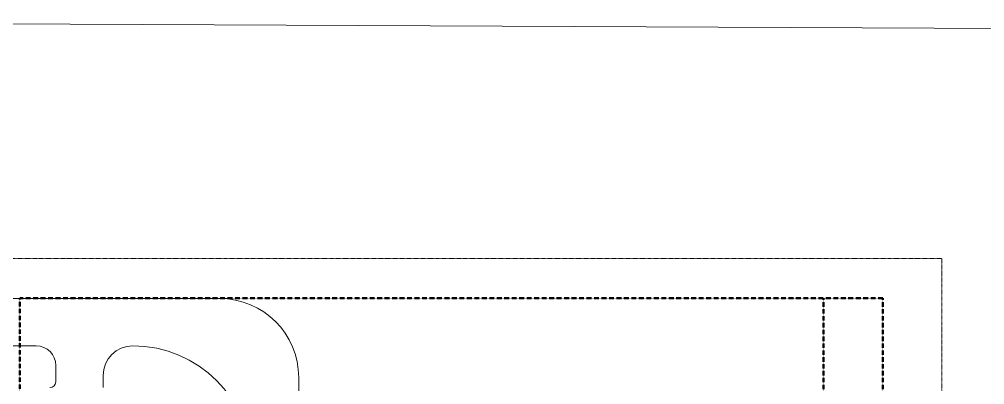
# Model space of a CAD drawing. Header units: inches. Extents: x 15537 to 31673, y -30778 to -16067.
# Drawn here: x 21402 to 27267, y -19965 to -17744 of the extents above; entities that cross this region are included whole.
import ezdxf

# ---------------------------------------------------------------- set-up
doc = ezdxf.new("R2010")
doc.units = ezdxf.units.IN
doc.header["$MEASUREMENT"] = 0
doc.linetypes.add('Center 1_4_', pattern=[0.53125, 0.25, -0.09375, 0.09375, -0.09375])
doc.linetypes.add('Hidden', pattern=[0.28125, 0.1875, -0.09375])
for name, color, linetype, lineweight in [('A-PROP-SBCK', 71, 'Hidden', 50), ('C-TOPO', 7, 'Continuous', 9), ('EOP-PR', 4, 'Continuous', 9), ('PROP', 3, 'Center 1_4_', 9)]:
    doc.layers.add(name, color=color, linetype=linetype, lineweight=lineweight)

msp = doc.modelspace()

# ---------------------------------------------------------------- linework, layer by layer
at = {"layer": 'A-PROP-SBCK'}
for p, q in [((21404.23523, -19438.18055), (26647.51523, -19438.18055)), ((21404.23523, -23401.2537), (21404.23523, -19438.18055)), ((26287.51523, -19438.18055), (26287.51523, -25779.86428)), ((26647.51523, -19438.18055), (26647.51523, -25801.37622))]:
    msp.add_line(p, q, dxfattribs=at)
at = {"layer": 'C-TOPO'}
msp.add_line((15537.4541, -17743.66553), (31673.4375, -17819.74512), dxfattribs=at)
at = {"layer": 'EOP-PR'}
for p, q in [((22619.23523, -19441.08555), (20912.23523, -19441.08555)), ((21503.23523, -19729.08555), (20912.23523, -19729.08555)), ((21623.23523, -19947.10055), (21623.23523, -19849.08555)), ((21911.23523, -19909.08555), (21911.23523, -19983.10055)), ((23099.23523, -19921.08555), (23099.23523, -20929.30281))]:
    msp.add_line(p, q, dxfattribs=at)
for centre, radius, start, end in [((22619.23523, -19921.08555), 480, 0, 90), ((21503.23523, -19849.08555), 120, 0, 90), ((22091.23523, -19909.08555), 180, 90, 180), ((22091.23523, -20449.08555), 720, 0, 90), ((21587.23523, -19947.10055), 36, 270, 0)]:
    msp.add_arc(centre, radius, start, end, dxfattribs=at)
at = {"layer": 'PROP'}
for p, q in [((20984.23523, -19198.18055), (27007.51523, -19198.18055)), ((27007.51523, -19198.18055), (27007.51523, -25943.10222))]:
    msp.add_line(p, q, dxfattribs=at)

doc.saveas('drawing.dxf')
